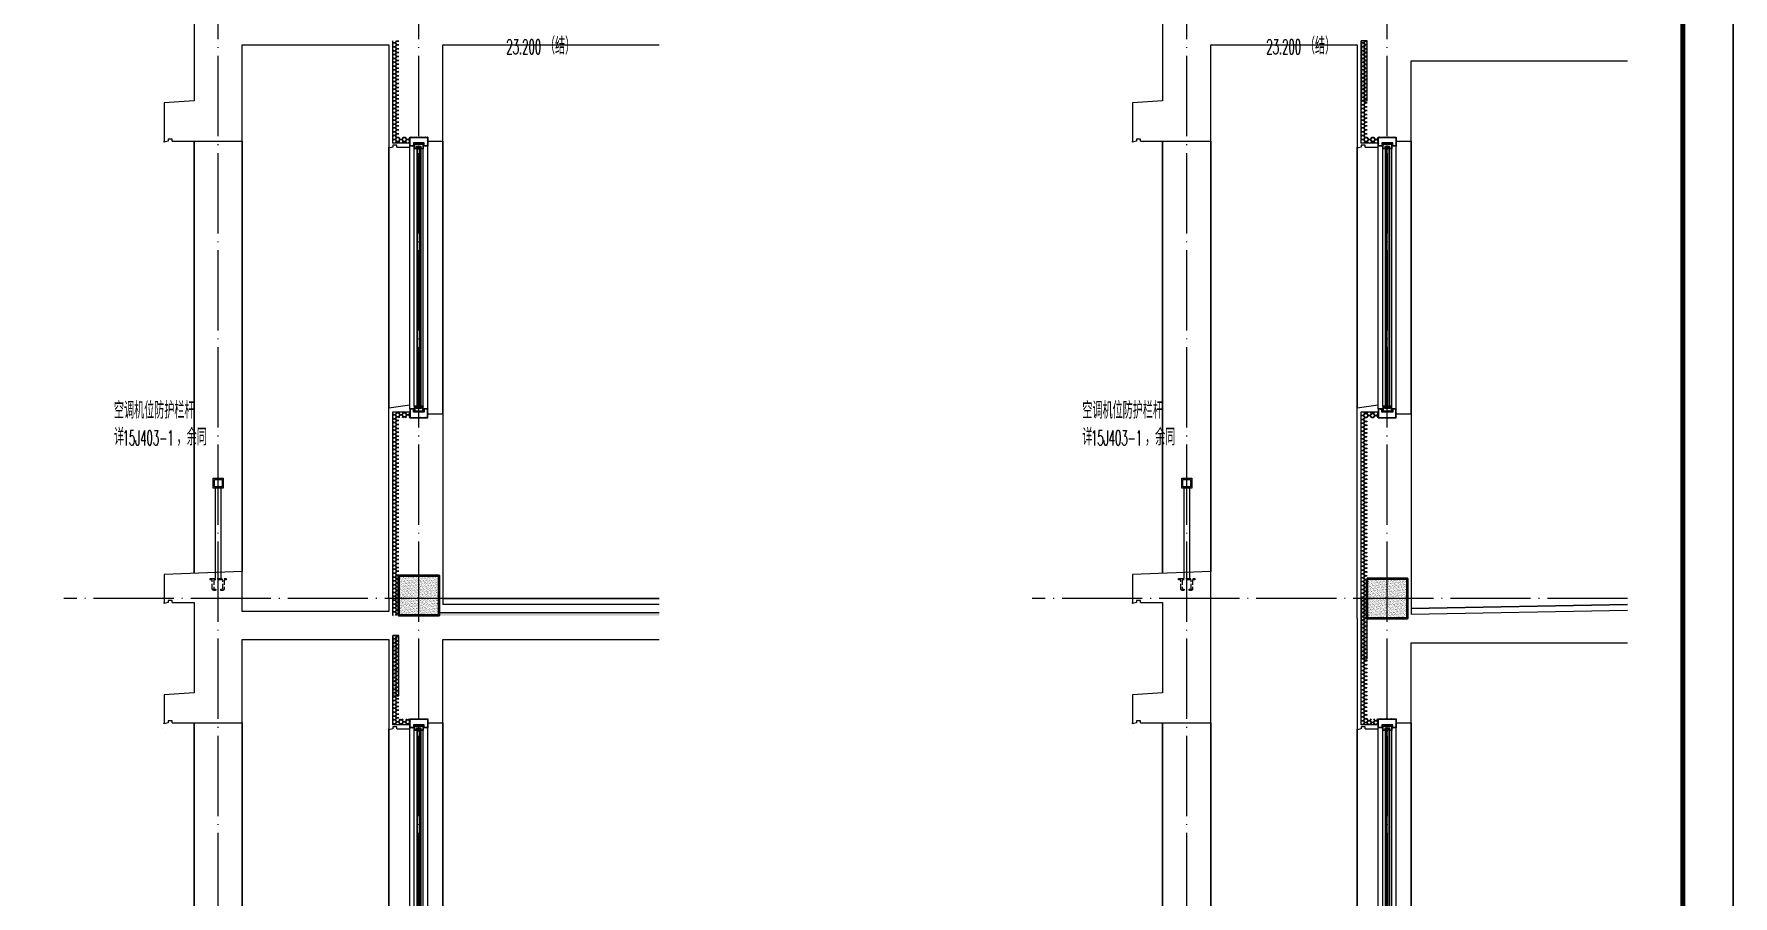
# Model space of a CAD drawing. Extents: x -518115 to 389031, y -209821 to 1628073.
# Drawn here: x 229609 to 238080, y -158326 to -154029 of the extents above; entities that cross this region are included whole.
import ezdxf

# ---------------------------------------------------------------- set-up
doc = ezdxf.new("R2010")
doc.units = 0
doc.header["$LTSCALE"] = 1000
doc.header["$MEASUREMENT"] = 0
doc.linetypes.add('DASH', pattern=[0.35, 0.25, -0.1])
doc.linetypes.add('DOTE', pattern=[2.42, 2, -0.2, 0.02, -0.2])
for name, color, linetype in [('DIM_ELEV', 3, 'Continuous'), ('PUB_TEXT', 4, 'Continuous'), ('图框', 140, 'Continuous'), ('看线', 251, 'Continuous'), ('立面-看线', 251, 'Continuous')]:
    doc.layers.add(name, color=color, linetype=linetype)
for name, color, linetype, lineweight in [('DOTE', 19, 'DOTE', 9), ('PUB_HATCH', 8, 'Continuous', 9), ('S_WINDOW', 144, 'Continuous', 15), ('WALL', 9, 'Continuous', 40), ('内粉刷', 37, 'Continuous', 9), ('立面-栏杆', 105, 'Continuous', 15), ('细细', 250, 'Continuous', 0)]:
    doc.layers.add(name, color=color, linetype=linetype, lineweight=lineweight)
doc.styles.add('_TCH_DIM', font='SIMPLEX.shx', dxfattribs={"width": 0.7, "bigfont": 'GBCBIG.shx'})
pattern_1 = [(0, (-811253.24, -385446.952), (16.66875, 9.623705), [11.1125, -22.225]), (120, (-811253.24, -385446.952), (-16.66874801, 9.62370845), [11.1125, -22.225]), (60, (-811253.24, -385446.952), (1.99e-06, 19.24741345), [-22.225, 11.1125])]
pattern_2 = [(315, (-218910.2607, -140541.0897), (-1.767766953, -1.767766953), []), (315, (-218909.0822, -140541.0897), (-1.767766953, -1.767766953), [])]
pattern_3 = [(315, (-218910.2607, -141979.3279), (-1.767766953, -1.767766953), []), (315, (-218909.0822, -141979.3279), (-1.767766953, -1.767766953), [])]
pattern_4 = [(0, (-759089.366, -429086.677), (16.66875, 9.623705), [11.1125, -22.225]), (120, (-759089.366, -429086.677), (-16.66874801, 9.62370845), [11.1125, -22.225]), (60, (-759089.366, -429086.677), (1.99e-06, 19.24741345), [-22.225, 11.1125])]

# ---------------------------------------------------------------- blocks, each defined once
blk = doc.blocks.new('GFDDDDRG')
at = {"layer": '图框'}
blk.add_lwpolyline([(923310, -107437), (923310, -159999), (893610, -159999), (893610, -107437)], close=True, dxfattribs=at)
blk.add_lwpolyline([(923310, -107437), (923310, -159999), (893610, -159999), (893610, -107437)], close=True, dxfattribs=at)
at = {"layer": '图框', "const_width": 50}
blk.add_lwpolyline([(894110, -159499), (922810, -159499), (922810, -108687), (894110, -108687)], close=True, dxfattribs=at)
blk = doc.blocks.new('zrszerf')
at = {"layer": '细细'}
h = blk.add_hatch(dxfattribs=at)
h.set_pattern_fill('金属', color=256, style=0)
h.set_pattern_definition(pattern_2)
h.paths.add_polyline_path([(257694.9, 608543.3), (257714.9, 608543.3), (257714.9, 608556.8), (257764.9, 608556.8), (257764.9, 608543.3), (257784.9, 608543.3), (257784.9, 608588.3), (257694.9, 608588.3)])
h.paths.add_polyline_path([(257712.9, 608558.8), (257712.9, 608545.3), (257696.9, 608545.3), (257696.9, 608586.3), (257782.9, 608586.3), (257782.9, 608545.3), (257766.9, 608545.3), (257766.9, 608558.8)], flags=16)
h = blk.add_hatch(dxfattribs=at)
h.set_pattern_fill('金属', color=256, style=0)
h.set_pattern_definition(pattern_2)
h.paths.add_polyline_path([(257762.4, 608554.8), (257762.4, 608529.8), (257750.4, 608529.8), (257750.4, 608539.8), (257729.4, 608539.8), (257729.4, 608529.8), (257717.4, 608529.8), (257717.4, 608554.8)])
h.paths.add_polyline_path([(257719.4, 608552.8), (257719.4, 608531.8), (257727.4, 608531.8), (257727.4, 608541.8), (257752.4, 608541.8), (257752.4, 608531.8), (257760.4, 608531.8), (257760.4, 608552.8)], flags=16)
h = blk.add_hatch(color=256, dxfattribs=at)
edge = h.paths.add_edge_path()
edge.add_line((257735.4, 608539.8), (257735.4, 608527.8))
edge.add_arc((257739.9, 608519.5), 9.44, 61.51755, 118.48245, ccw=False)
edge.add_line((257744.4, 608527.8), (257744.4, 608539.8))
edge.add_arc((257739.9, 608548.1), 9.44, 241.51755, 298.48245, ccw=False)
h = blk.add_hatch(dxfattribs=at)
h.set_pattern_fill('金属', color=256, style=0)
h.set_pattern_definition(pattern_3)
h.paths.add_polyline_path([(257694.9, 607233.3), (257714.9, 607233.3), (257714.9, 607219.8), (257764.9, 607219.8), (257764.9, 607233.3), (257784.9, 607233.3), (257784.9, 607188.3), (257694.9, 607188.3)])
h.paths.add_polyline_path([(257712.9, 607217.8), (257712.9, 607231.3), (257696.9, 607231.3), (257696.9, 607190.3), (257782.9, 607190.3), (257782.9, 607231.3), (257766.9, 607231.3), (257766.9, 607217.8)], flags=16)
h = blk.add_hatch(dxfattribs=at)
h.set_pattern_fill('金属', color=256, style=0)
h.set_pattern_definition(pattern_3)
h.paths.add_polyline_path([(257762.4, 607221.8), (257762.4, 607246.8), (257750.4, 607246.8), (257750.4, 607236.8), (257729.4, 607236.8), (257729.4, 607246.8), (257717.4, 607246.8), (257717.4, 607221.8)])
h.paths.add_polyline_path([(257719.4, 607223.8), (257719.4, 607244.8), (257727.4, 607244.8), (257727.4, 607234.8), (257752.4, 607234.8), (257752.4, 607244.8), (257760.4, 607244.8), (257760.4, 607223.8)], flags=16)
h = blk.add_hatch(color=256, dxfattribs=at)
edge = h.paths.add_edge_path()
edge.add_line((257735.4, 607236.8), (257735.4, 607248.8))
edge.add_arc((257739.9, 607257.1), 9.44, 241.51755, 298.48245)
edge.add_line((257744.4, 607248.8), (257744.4, 607236.8))
edge.add_arc((257739.9, 607228.5), 9.44, 61.51755, 118.48245)
at = {"layer": 'S_WINDOW'}
for p, q in [((257694.9, 607233.3), (257694.9, 608543.3)), ((257717.4, 607246.8), (257717.4, 608529.8)), ((257762.4, 607246.8), (257762.4, 608529.8)), ((257784.9, 607233.3), (257784.9, 608543.3))]:
    blk.add_line(p, q, dxfattribs=at)
for points in [[(257784.9, 608588.3), (257784.9, 608543.3), (257764.9, 608543.3), (257764.9, 608556.8), (257714.9, 608556.8), (257714.9, 608543.3), (257694.9, 608543.3), (257694.9, 608588.3)], [(257782.9, 608586.3), (257782.9, 608545.3), (257766.9, 608545.3), (257766.9, 608558.8), (257712.9, 608558.8), (257712.9, 608545.3), (257696.9, 608545.3), (257696.9, 608586.3)], [(257762.4, 608554.8), (257762.4, 608529.8), (257750.4, 608529.8), (257750.4, 608539.8), (257729.4, 608539.8), (257729.4, 608529.8), (257717.4, 608529.8), (257717.4, 608554.8)], [(257760.4, 608552.8), (257760.4, 608531.8), (257752.4, 608531.8), (257752.4, 608541.8), (257727.4, 608541.8), (257727.4, 608531.8), (257719.4, 608531.8), (257719.4, 608552.8)], [(257784.9, 607188.3), (257784.9, 607233.3), (257764.9, 607233.3), (257764.9, 607219.8), (257714.9, 607219.8), (257714.9, 607233.3), (257694.9, 607233.3), (257694.9, 607188.3)], [(257782.9, 607190.3), (257782.9, 607231.3), (257766.9, 607231.3), (257766.9, 607217.8), (257712.9, 607217.8), (257712.9, 607231.3), (257696.9, 607231.3), (257696.9, 607190.3)], [(257762.4, 607221.8), (257762.4, 607246.8), (257750.4, 607246.8), (257750.4, 607236.8), (257729.4, 607236.8), (257729.4, 607246.8), (257717.4, 607246.8), (257717.4, 607221.8)], [(257760.4, 607223.8), (257760.4, 607244.8), (257752.4, 607244.8), (257752.4, 607234.8), (257727.4, 607234.8), (257727.4, 607244.8), (257719.4, 607244.8), (257719.4, 607223.8)]]:
    blk.add_lwpolyline(points, close=True, dxfattribs=at)
at = {"layer": '细细'}
for points in [[(257729.4, 608529.8), (257729.4, 607246.8)], [(257735.4, 607248.8), (257735.4, 608539.8)], [(257744.4, 607248.8), (257744.4, 608539.8)], [(257750.4, 608529.8), (257750.4, 607246.8)]]:
    blk.add_lwpolyline(points, dxfattribs=at)
for points in [[(257735.4, 608539.8), (257735.4, 608527.8, -0.253805), (257744.4, 608527.8), (257744.4, 608539.8, -0.253805)], [(257735.4, 607236.8), (257735.4, 607248.8, 0.253805), (257744.4, 607248.8), (257744.4, 607236.8, 0.253805)]]:
    blk.add_lwpolyline(points, format="xyb", close=True, dxfattribs=at)
blk = doc.blocks.new('A$C01BC52BD')
at = {"layer": '立面-栏杆'}
for p, q in [((-15, 0), (-15, 450)), ((15, 450), (15, 0))]:
    blk.add_line(p, q, dxfattribs=at)
at = {"layer": '立面-栏杆', "linetype": 'DASH', "ltscale": 0.1}
for p, q in [((40, 0), (-40, 0)), ((-40, 0), (-40, -7.1)), ((40, -7.1), (40, 0)), ((-40, -7.1), (-29.7, -7.1)), ((-29.7, -7.1), (-29.7, -51)), ((-22.5, -7.1), (22.4, -7.1)), ((-22.5, -51), (-22.5, -7.1)), ((-15.3, -52.8), (-20.7, -52.8)), ((-20.7, -60), (-15.3, -60)), ((-12.6, -57.3), (-12.6, -55.5)), ((12.5, -55.5), (12.5, -57.3)), ((20.6, -52.8), (15.2, -52.8)), ((15.2, -60), (20.6, -60)), ((22.4, -7.1), (22.4, -51)), ((29.6, -7.1), (40, -7.1)), ((29.6, -51), (29.6, -7.1))]:
    blk.add_line(p, q, dxfattribs=at)
at = {"layer": '立面-栏杆'}
for points in [[(25, 500), (-25, 500), (-25, 450), (25, 450)], [(19, 494), (-19, 494), (-19, 456), (19, 456)]]:
    blk.add_lwpolyline(points, close=True, dxfattribs=at)
at = {"layer": '立面-栏杆', "linetype": 'DASH', "ltscale": 0.1}
for centre, major_axis, start_param, end_param in [((-20.7, -51), (6.36, 6.36), 2.356194, 3.926991), ((-20.7, -51), (1.27, 1.27), 2.356194, 3.926991), ((-15.3, -55.5), (1.91, 1.91), 5.497787, 7.068583), ((-15.3, -57.3), (1.91, 1.91), 3.926991, 5.497787), ((15.2, -55.5), (1.91, 1.91), 0.785398, 2.356194), ((17.1, -55.4), (3.53, 3.53), 2.748894, 3.534292), ((20.6, -51), (-6.36, 6.36), 2.356194, 3.926991), ((20.6, -51), (-1.27, 1.27), 2.356194, 3.926991)]:
    blk.add_ellipse(centre, major_axis=major_axis, ratio=1, start_param=start_param, end_param=end_param, dxfattribs=at)
blk = doc.blocks.new('A$C2F8614E4')
at = {"layer": 'PUB_TEXT', "style": '_TCH_DIM'}
for s, height, width, p in [('空调机位防护栏杆', 84.4, 0.7, (-495.1, 296.2)), ('详', 84.4, 0.7, (-495.1, 163.3)), ('，余同', 84.4, 0.7, (-182.6, 163.3)), ('15J403-1', 74.38, 0.494118, (-452.1, 163.3))]:
    blk.add_text(s, height=height, dxfattribs=dict(at, width=width)).set_placement(p)
blk = doc.blocks.new('HFHFHTFHSD')
at = {"layer": '立面-看线'}
h = blk.add_hatch(dxfattribs=at)
h.set_pattern_fill('HONEY', color=256, scale=7)
h.set_pattern_definition(pattern_1)
h.paths.add_polyline_path([(933745.5, -117386.1), (933775.5, -117386.1), (933775.5, -116386.1), (933830.5, -116386.1), (933830.5, -116356.1), (933745.5, -116356.1)])
h = blk.add_hatch(dxfattribs=at)
h.set_pattern_fill('碎沙', color=256, scale=4)
h.set_pattern_definition([(37.5, (132722.289, -502748.035), (-0.32000626, 9.78826475), [0, -7.7216, 0, -8.636, 0, -8.255]), (7.5, (132722.29, -502748.035), (8.99046566, 14.33650201), [0, -4.1656, 0, -6.9596, 0, -2.667]), (327.5, (132716.041, -502748.035), (15.819847405, 0.02874369), [0, -2.54, 0, -9.144, 0, -11.938]), (317.5, (132716.041, -502748.035), (15.27112905, 4.45858647), [0, -1.27, 0, -5.9944, 0, -6.858])])
h.paths.add_polyline_path([(933775.5, -117386.1), (933975.5, -117386.1), (933975.5, -117186.1), (933775.5, -117186.1)])
h = blk.add_hatch(dxfattribs=at)
h.set_pattern_fill('HONEY', color=256, scale=7)
h.set_pattern_definition(pattern_1)
h.paths.add_polyline_path([(933745.5, -117386.1), (933775.5, -117386.1), (933775.5, -117886.1), (933830.5, -117886.1), (933830.5, -117916.1), (933745.5, -117916.1)])
at = {"layer": 'PUB_HATCH', "color": 215, "true_color": 0xa953a0}
for points in [[(933745.5, -117386.1), (933745.5, -116356.1), (933830.5, -116356.1)], [(933830.5, -117916.1), (933745.5, -117916.1), (933745.5, -117386.1)]]:
    blk.add_lwpolyline(points, dxfattribs=at)
at = {"layer": 'WALL'}
blk.add_lwpolyline([(933775.5, -117186.1), (933975.5, -117186.1), (933975.5, -117386.1), (933775.5, -117386.1)], close=True, dxfattribs=at)
at = {"layer": '内粉刷'}
blk.add_line((933725.5, -117386.1), (933725.5, -117936.1), dxfattribs=at)
for points in [[(933725.5, -117386.1), (933725.5, -116336.1), (933830.5, -116321.1)], [(933920.5, -116366.1), (933995.5, -116366.1), (933995.5, -117366.1)], [(932645.5, -117906.1), (932995.5, -117906.1), (932995.5, -117151.1), (932605.5, -117166.1), (932605.5, -117306.1)], [(932645.5, -117306.1), (932645.5, -117296.1), (932625.5, -117296.1), (932625.5, -117306.1), (932605.5, -117311.1), (932605.5, -117306.1)], [(932645.5, -117306.1), (932755.5, -117306.1), (932755.5, -117756.1), (932605.5, -117766.1), (932605.5, -117906.1)], [(935074.1, -117346.1), (933995.5, -117366.1)], [(933920.5, -117906.1), (933995.5, -117906.1), (933995.5, -117506.1), (935074.1, -117506.1)], [(932645.5, -117906.1), (932645.5, -117896.1), (932625.5, -117896.1), (932625.5, -117906.1), (932605.5, -117911.1), (932605.5, -117906.1)], [(932595.5, -117936.1), (932595.5, -117936.1)], [(933765.5, -117936.1), (933765.5, -117926.1), (933745.5, -117926.1), (933745.5, -117936.1), (933725.5, -117941.1), (933725.5, -117936.1)], [(933765.5, -117936.1), (933830.5, -117936.1)]]:
    blk.add_lwpolyline(points, dxfattribs=at)
at = {"layer": '看线'}
for p, q in [((932755.5, -115006.1), (932755.5, -117160.3)), ((932995.5, -115006.1), (932995.5, -117151.1)), ((933725.5, -115036.1), (933725.5, -116336.1)), ((933995.5, -115006.1), (933995.5, -116366.1))]:
    blk.add_line(p, q, dxfattribs=at)
at = {"layer": '看线', "color": 32}
blk.add_lwpolyline([(935074.1, -117316.1), (933995.5, -117336.1)], dxfattribs=at)
for name, p in [('zrszerf', (676135.6, -723574.4)), ('A$C2F8614E4', (932850.5, -116686.1))]:
    blk.add_blockref(name, p)
at = {"xscale": -1}
blk.add_blockref('A$C01BC52BD', (932875.5, -117186.1), dxfattribs=at)
blk = doc.blocks.new('GFGDGDRGRDDSA')
at = {"layer": '立面-看线'}
h = blk.add_hatch(dxfattribs=at)
h.set_pattern_fill('HONEY', color=256, scale=7)
h.set_pattern_definition(pattern_4)
h.paths.add_polyline_path([(985909.4, -161010.8), (985939.4, -161010.8), (985939.4, -160025.8), (985994.4, -160025.8), (985994.4, -159995.8), (985909.4, -159995.8)])
h = blk.add_hatch(dxfattribs=at)
h.set_pattern_fill('碎沙', color=256, scale=4)
h.set_pattern_definition([(37.5, (184886.1625, -546372.759), (-0.32000626, 9.78826475), [0, -7.7216, 0, -8.636, 0, -8.255]), (7.5, (184886.163, -546372.759), (8.99046566, 14.33650201), [0, -4.1656, 0, -6.9596, 0, -2.667]), (327.5, (184879.914, -546372.759), (15.819847405, 0.02874369), [0, -2.54, 0, -9.144, 0, -11.938]), (317.5, (184879.914, -546372.759), (15.27112905, 4.45858647), [0, -1.27, 0, -5.9944, 0, -6.858])])
h.paths.add_polyline_path([(985939.4, -161010.8), (986139.4, -161010.8), (986139.4, -160810.8), (985939.4, -160810.8)])
h = blk.add_hatch(dxfattribs=at)
h.set_pattern_fill('HONEY', color=256, scale=7)
h.set_pattern_definition([(0, (184790.133, -546372.759), (16.66875, 9.623705), [11.1125, -22.225]), (120, (184790.133, -546372.759), (-16.66874801, 9.62370845), [11.1125, -22.225]), (60, (184790.133, -546372.759), (1.99e-06, 19.24741345), [-22.225, 11.1125])])
h.paths.add_polyline_path([(987237.9, -160995.8), (986139.4, -160995.8), (986139.4, -161010.8), (987237.9, -161010.8)])
h = blk.add_hatch(dxfattribs=at)
h.set_pattern_fill('HONEY', color=256, scale=7)
h.set_pattern_definition(pattern_4)
h.paths.add_polyline_path([(985909.4, -161110.8), (985939.4, -161110.8), (985939.4, -161525.8), (985994.4, -161525.8), (985994.4, -161555.8), (985909.4, -161555.8)])
at = {"layer": 'PUB_HATCH', "color": 215, "true_color": 0xa953a0}
blk.add_line((986139.4, -160995.8), (987237.9, -160995.8), dxfattribs=at)
for points in [[(985909.4, -161010.8), (985909.4, -159995.8), (985994.4, -159995.8)], [(985994.4, -161555.8), (985909.4, -161555.8), (985909.4, -161110.8)]]:
    blk.add_lwpolyline(points, dxfattribs=at)
at = {"layer": 'WALL'}
blk.add_lwpolyline([(985939.4, -160810.8), (986139.4, -160810.8), (986139.4, -161010.8), (985939.4, -161010.8)], close=True, dxfattribs=at)
at = {"layer": '内粉刷'}
for p, q in [((985889.4, -160925.8), (985889.4, -160990.8)), ((985889.4, -161130.8), (985889.4, -161575.8))]:
    blk.add_line(p, q, dxfattribs=at)
for points in [[(985889.4, -160925.8), (985889.4, -159975.8), (985994.4, -159960.8)], [(986084.4, -160005.8), (986159.4, -160005.8), (986159.4, -160955.8)], [(985889.4, -160990.8), (985159.4, -160990.8), (985159.4, -160790.8), (984769.4, -160805.8), (984769.4, -160945.8)], [(984809.4, -160945.8), (984809.4, -160935.8), (984789.4, -160935.8), (984789.4, -160945.8), (984769.4, -160950.8), (984769.4, -160945.8)], [(984809.4, -160945.8), (984919.4, -160945.8), (984919.4, -161395.8), (984769.4, -161405.8), (984769.4, -161545.8)], [(987237.9, -160955.8), (986159.4, -160955.8)], [(984809.4, -161545.8), (985159.4, -161545.8), (985159.4, -161130.8), (985889.4, -161130.8)], [(986084.4, -161545.8), (986159.4, -161545.8), (986159.4, -161130.8), (987237.9, -161130.8)], [(984809.4, -161545.8), (984809.4, -161535.8), (984789.4, -161535.8), (984789.4, -161545.8), (984769.4, -161550.8), (984769.4, -161545.8)], [(984759.4, -161575.8), (984759.4, -161575.8)], [(985929.4, -161575.8), (985929.4, -161565.8), (985909.4, -161565.8), (985909.4, -161575.8), (985889.4, -161580.8), (985889.4, -161575.8)], [(985929.4, -161575.8), (985994.4, -161575.8)]]:
    blk.add_lwpolyline(points, dxfattribs=at)
at = {"layer": '看线'}
for p, q in [((984919.4, -158645.8), (984919.4, -160800)), ((985159.4, -158645.8), (985159.4, -160790.8)), ((986159.4, -158645.8), (986159.4, -160005.8)), ((985889.4, -158675.8), (985889.4, -159975.8))]:
    blk.add_line(p, q, dxfattribs=at)
at = {"layer": '看线', "color": 32}
blk.add_lwpolyline([(987237.9, -160925.8), (986159.4, -160925.8)], dxfattribs=at)
for name, p in [('zrszerf', (728299.5, -767214.1)), ('A$C2F8614E4', (985014.4, -160325.8))]:
    blk.add_blockref(name, p)
at = {"xscale": -1}
blk.add_blockref('A$C01BC52BD', (985039.4, -160825.8), dxfattribs=at)
blk = doc.blocks.new('A$C1F6240CC')
at = {"layer": 'PUB_HATCH'}
h = blk.add_hatch(dxfattribs=at)
h.set_pattern_fill('DOTS', color=251, scale=2, style=0)
h.set_pattern_definition([(0, (-2e-08, -300), (1.5875, 3.175), [0, -3.175])])
h.paths.add_polyline_path([(-30, -300), (0, -300), (0, -50), (0, 0), (0, 0), (0, 0), (-30, 0)])
at = {"layer": 'PUB_HATCH', "color": 5}
blk.add_lwpolyline([(0, 0), (-30, 0), (-30, -300), (0, -300)], close=True, dxfattribs=at)
blk = doc.blocks.new('VDVDXAXFSFFX')
at = {"layer": 'PUB_HATCH'}
h = blk.add_hatch(dxfattribs=at)
h.set_pattern_fill('DOTS', color=251, scale=2, style=0)
h.set_pattern_definition([(0, (924712.4965, -148185.593), (1.5875, 3.175), [0, -3.175])])
h.paths.add_polyline_path([(924682.5, -148185.6), (924712.5, -148185.6), (924712.5, -147935.6), (924712.5, -147885.6), (924712.5, -147885.6), (924712.5, -147885.6), (924682.5, -147885.6)])
at = {"layer": 'PUB_HATCH', "color": 5}
blk.add_lwpolyline([(924712.5, -147885.6), (924682.5, -147885.6), (924682.5, -148185.6), (924712.5, -148185.6)], close=True, dxfattribs=at)

msp = doc.modelspace()

# ---------------------------------------------------------------- hatches: boundary and pattern name
at = {"layer": '立面-看线'}
h = msp.add_hatch(dxfattribs=at)
h.set_pattern_fill('HONEY', color=256, scale=7)
h.set_pattern_definition([(0, (-1513600.591, -422103.902), (16.66875, 9.623705), [11.1125, -22.225]), (120, (-1513600.591, -422103.902), (-16.66874801, 9.62370845), [11.1125, -22.225]), (60, (-1513600.591, -422103.902), (1.99e-06, 19.24741345), [-22.225, 11.1125])])
h.paths.add_polyline_path([(231398.2, -154063), (231428.2, -154063), (231428.2, -154543), (231483.2, -154543), (231483.2, -154573), (231398.2, -154573)])
h = msp.add_hatch(dxfattribs=at)
h.set_pattern_fill('HONEY', color=256, scale=7)
h.set_pattern_definition([(0, (-1508772.157, -422103.902), (16.66875, 9.623705), [11.1125, -22.225]), (120, (-1508772.157, -422103.902), (-16.66874801, 9.62370845), [11.1125, -22.225]), (60, (-1508772.157, -422103.902), (1.99e-06, 19.24741345), [-22.225, 11.1125])])
h.paths.add_polyline_path([(236226.6, -154063), (236256.6, -154063), (236256.6, -154543), (236311.6, -154543), (236311.6, -154573), (236226.6, -154573)])

# ---------------------------------------------------------------- linework, layer by layer
at = {"layer": 'DOTE', "linetype": 'DOTE', "ltscale": 0.2}
for p, q in [((230528.2, -169543), (230528.2, -149943)), ((231528.2, -169543), (231528.2, -149943)), ((235356.6, -169543), (235356.6, -149943)), ((236356.6, -169543), (236356.6, -149943)), ((232726.7, -156843), (229758, -156843)), ((237555.1, -156843), (234586.4, -156843))]:
    msp.add_line(p, q, dxfattribs=at)
at = {"layer": 'PUB_HATCH', "color": 215, "true_color": 0xa953a0}
for points in [[(231483.2, -154573), (231398.2, -154573), (231398.2, -154063)], [(236311.6, -154573), (236226.6, -154573), (236226.6, -154063)]]:
    msp.add_lwpolyline(points, dxfattribs=at)
at = {"layer": '内粉刷'}
for points in [[(230298.2, -153763), (230408.2, -153763), (230408.2, -154363), (230258.2, -154373), (230258.2, -154563)], [(235126.6, -153763), (235236.6, -153763), (235236.6, -154363), (235086.6, -154373), (235086.6, -154563)], [(230298.2, -154563), (230648.2, -154563), (230648.2, -154083), (231378.2, -154083), (231378.2, -154593)], [(231573.2, -154563), (231648.2, -154563), (231648.2, -154083), (232726.7, -154083)], [(235126.6, -154563), (235476.6, -154563), (235476.6, -154083), (236206.6, -154083), (236206.6, -154593)], [(236401.6, -154563), (236476.6, -154563), (236476.6, -154163), (237555.1, -154163)], [(230298.2, -154563), (230298.2, -154553), (230278.2, -154553), (230278.2, -154563), (230258.2, -154568), (230258.2, -154563)], [(231418.2, -154593), (231418.2, -154583), (231398.2, -154583), (231398.2, -154593), (231378.2, -154598), (231378.2, -154593)], [(231418.2, -154593), (231483.2, -154593)], [(235126.6, -154563), (235126.6, -154553), (235106.6, -154553), (235106.6, -154563), (235086.6, -154568), (235086.6, -154563)], [(236246.6, -154593), (236246.6, -154583), (236226.6, -154583), (236226.6, -154593), (236206.6, -154598), (236206.6, -154593)], [(236246.6, -154593), (236311.6, -154593)]]:
    msp.add_lwpolyline(points, dxfattribs=at)

# ---------------------------------------------------------------- block references
at = {"xscale": 0.5, "yscale": 0.5, "zscale": 0.5}
msp.add_blockref('GFDDDDRG', (-223574.4, -93716.5), dxfattribs=at)
for name, p in [('A$C1F6240CC', (236256.6, -154063)), ('GFGDGDRGRDDSA', (-754511.2, 4082.8)), ('HFHFHTFHSD', (-697518.9, -39556.9)), ('VDVDXAXFSFFX', (-688455.9, -8957.4)), ('A$C1F6240CC', (231428.2, -157028)), ('GFGDGDRGRDDSA', (-754511.2, 1182.8)), ('HFHFHTFHSD', (-697518.9, -42456.9))]:
    msp.add_blockref(name, p)

# ---------------------------------------------------------------- texts
at = {"layer": 'DIM_ELEV', "color": 7, "style": '_TCH_DIM'}
for s, height, width, p in [('23.200', 74.38, 0.494118, (231964.7, -154130.6)), ('（结）', 84.4, 0.7, (232157.2, -154130.6)), ('23.200', 74.38, 0.494118, (235753.6, -154130.6)), ('（结）', 84.4, 0.7, (235946.1, -154130.6))]:
    msp.add_text(s, height=height, dxfattribs=dict(at, width=width)).set_placement(p)

doc.saveas('drawing.dxf')
